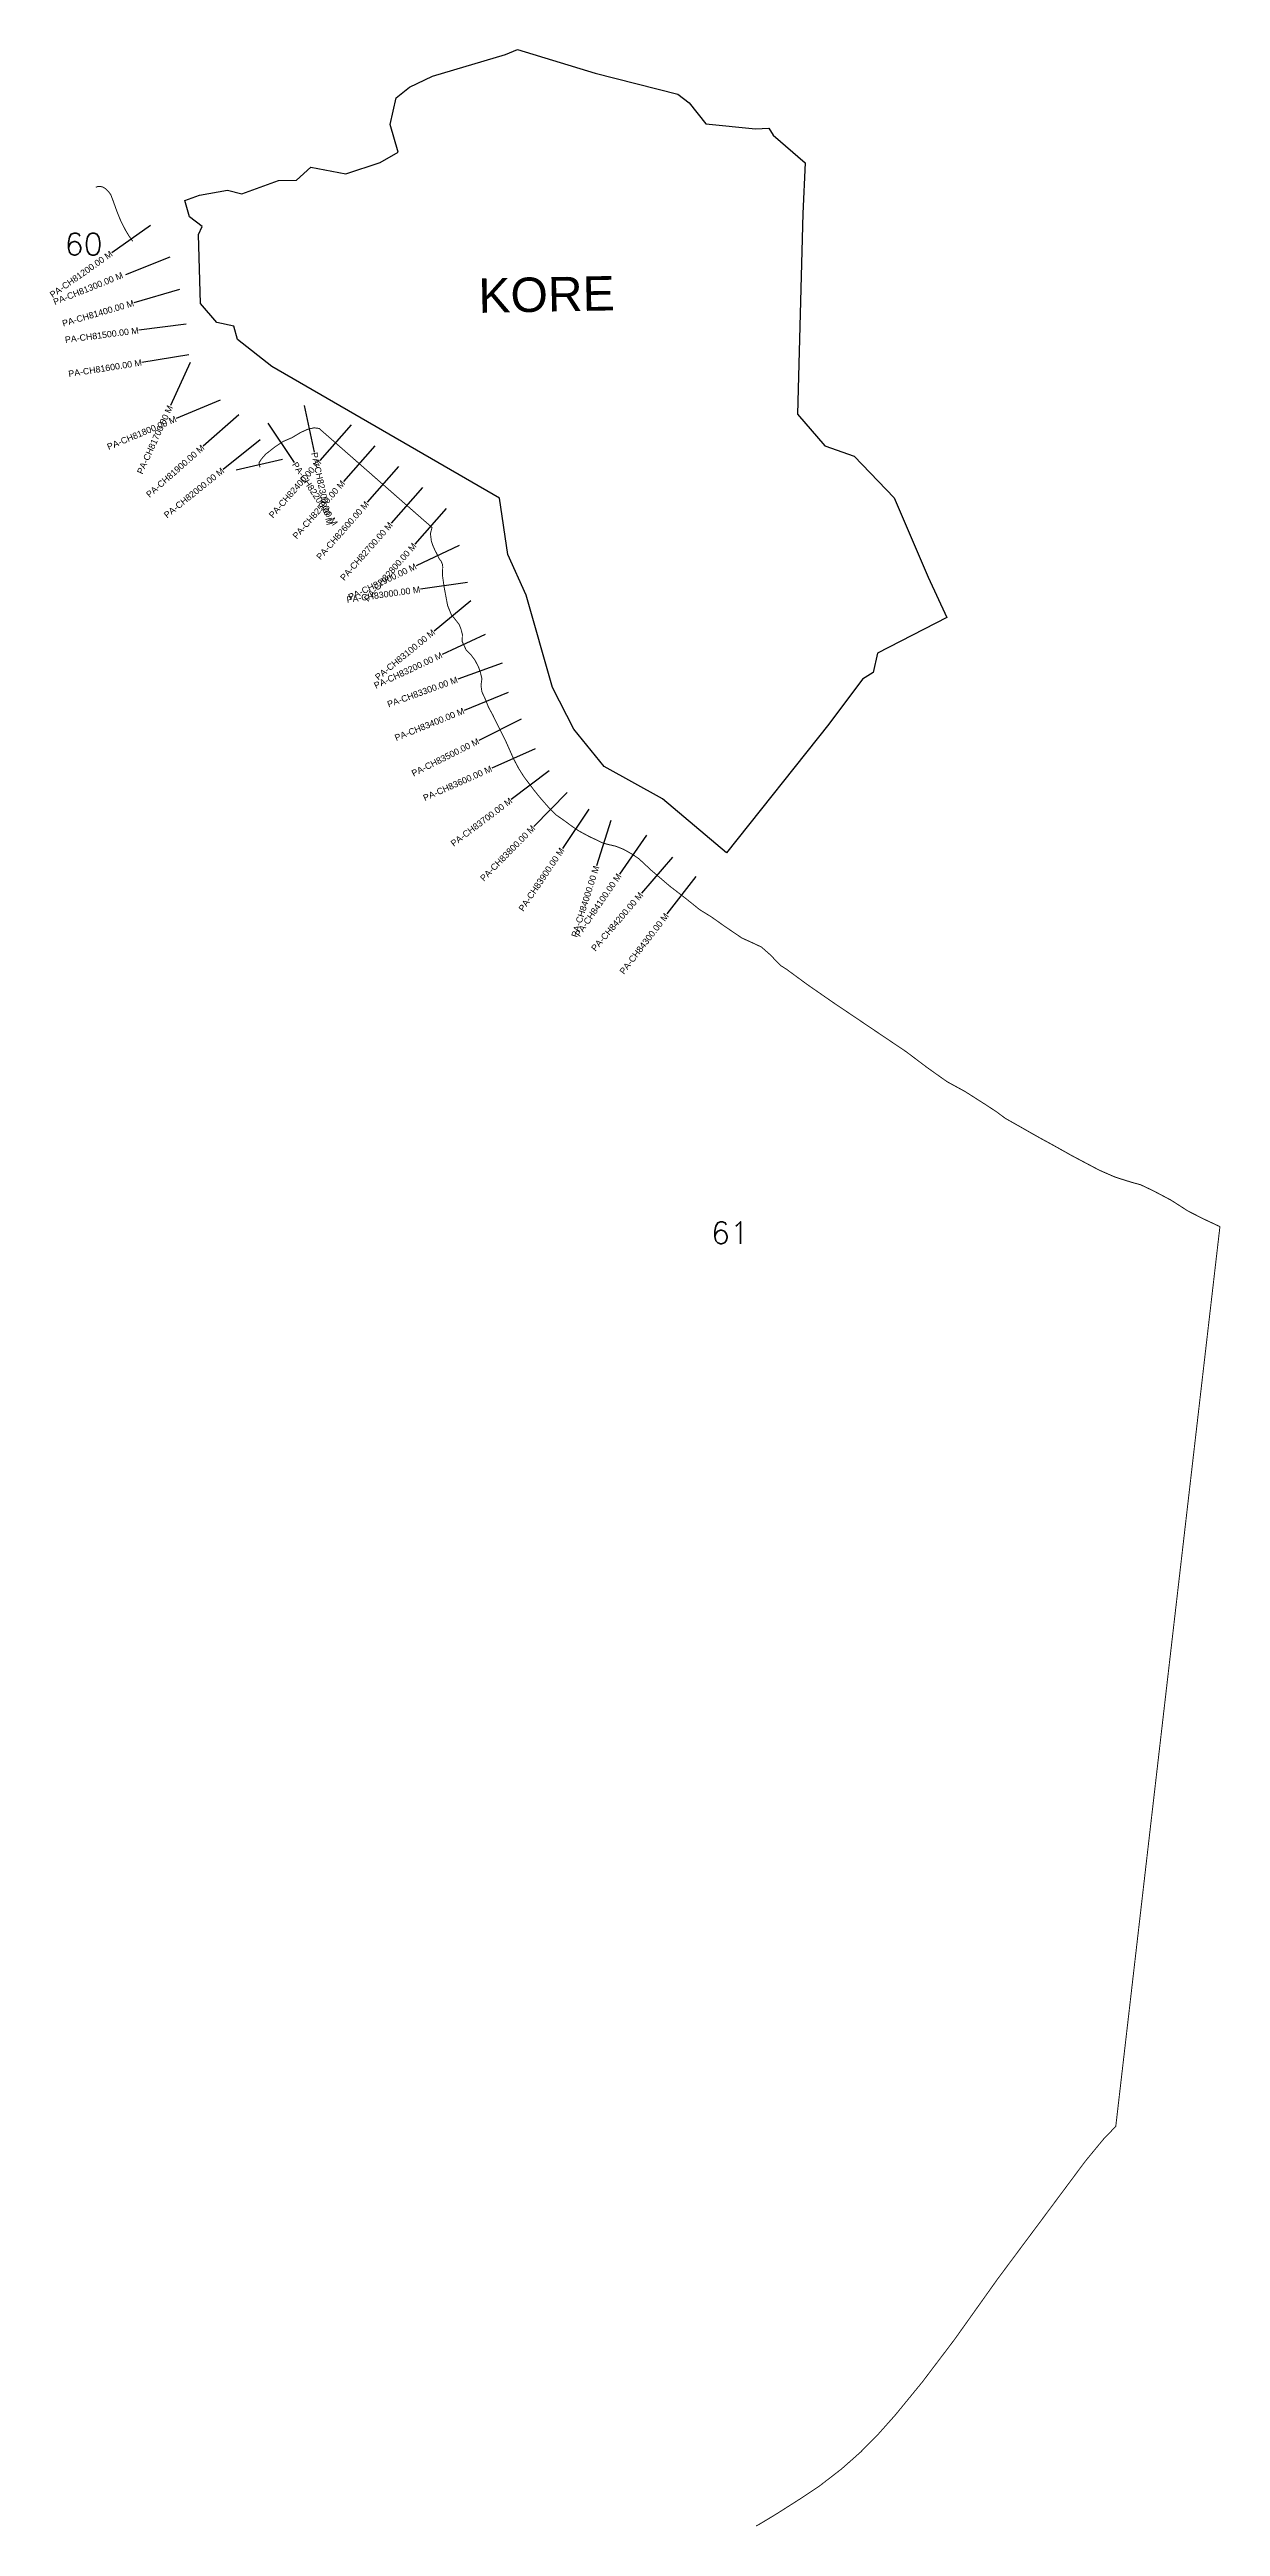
# Model space of a CAD drawing. Header units: metres. Extents: x 261383 to 265082, y 2154153 to 2161982.
import ezdxf
from ezdxf.enums import TextEntityAlignment as Align

# ---------------------------------------------------------------- set-up
doc = ezdxf.new("R2010")
doc.units = ezdxf.units.M
for name, color, linetype in [('CS', 134, 'Continuous'), ('CSMark', 6, 'Continuous'), ('NATURALLY PROTECTED', 3, 'Continuous'), ('village', 3, 'Continuous'), ('VILLAGE NAME', 250, 'Continuous')]:
    doc.layers.add(name, color=color, linetype=linetype)
doc.styles.add('DynamicDimensions', font='arial.ttf')
doc.styles.get("Standard").update_dxf_attribs({"font": 'simplex.shx'})

msp = doc.modelspace()

# ---------------------------------------------------------------- linework, layer by layer
at = {"color": 6, "flags": 128}
msp.add_lwpolyline([(262478.5, 2161828.9), (262520.3, 2161863.5)], dxfattribs=at)
at = {"layer": 'CS'}
for p, q in [((261702.5, 2161426.3), (261579.8, 2161339.9)), ((261762.9, 2161325.9), (261623.6, 2161270.3)), ((261794.1, 2161223.5), (261650.1, 2161181.6)), ((261814.4, 2161114.1), (261665.6, 2161094.8)), ((261823.6, 2161016.6), (261675.4, 2160993.3)), ((261827.2, 2160993.1), (261765.1, 2160856.5)), ((261922.2, 2160873.4), (261783.8, 2160815.7)), ((262188.1, 2160856.4), (262219.4, 2160709.7)), ((261981.4, 2160827.3), (261869, 2160727.9)), ((262072.8, 2160801.2), (262156.1, 2160676.4)), ((262335.8, 2160795.5), (262236.8, 2160682.8)), ((262048.7, 2160748.9), (261931.8, 2160654.9)), ((262410.9, 2160729.6), (262312, 2160616.8)), ((261972.9, 2160654), (262119.1, 2160687.4)), ((262486.1, 2160663.6), (262387.1, 2160550.9)), ((262561.3, 2160597.7), (262462.3, 2160484.9)), ((262636.4, 2160531.7), (262537.5, 2160419)), ((262677.2, 2160414.5), (262541.5, 2160350.4)), ((262703.4, 2160297.6), (262554.9, 2160276.3)), ((262714, 2160239), (262597.9, 2160144.1)), ((262759.1, 2160133.3), (262623.2, 2160069.9)), ((262813.5, 2160042.9), (262672.5, 2159991.8)), ((262832.2, 2159949.5), (262693.1, 2159893.4)), ((262873.5, 2159865.2), (262739.3, 2159798.1)), ((262917.3, 2159771.4), (262780.1, 2159710.7)), ((262961.8, 2159701.8), (262842, 2159611.5)), ((263018.4, 2159633.3), (262913.3, 2159526.3)), ((263086.9, 2159581.3), (263003.1, 2159456.9)), ((263156.4, 2159545.1), (263111.2, 2159402)), ((263268.7, 2159499), (263183.6, 2159375.4)), ((263350.9, 2159429.2), (263253.2, 2159315.4)), ((263425.3, 2159368.5), (263333.7, 2159249.8))]:
    msp.add_line(p, q, dxfattribs=at)
at = {"layer": 'NATURALLY PROTECTED', "const_width": 3, "flags": 128}
for points in [[(261529.8, 2161546.1), (261530.4, 2161546.8), (261534.7, 2161548.8), (261540, 2161549.3), (261544.5, 2161549.2), (261551.7, 2161547.3), (261559, 2161543.1), (261569.2, 2161533.5), (261576.7, 2161523.5), (261584.5, 2161503.1), (261595.6, 2161471.9), (261608.6, 2161439.7), (261623.4, 2161410.9), (261633.6, 2161393.8), (261646.2, 2161375.9)], [(262048.1, 2160661.7), (262044.9, 2160675.7), (262052.3, 2160687.3), (262066.3, 2160703.2), (262095.3, 2160726), (262120.9, 2160743.1), (262149.1, 2160755.2), (262177.1, 2160771.9), (262199.8, 2160782.2), (262219.1, 2160786.3), (262234.9, 2160784.3), (262591.5, 2160471.3), (262591.5, 2160471.3), (262591.5, 2160471.3), (262591.5, 2160471.3), (262591.5, 2160471.3), (262591.5, 2160471.3), (262591.5, 2160471.3), (262586.5, 2160452.2), (262589.5, 2160427.6), (262594.1, 2160414.4), (262600.9, 2160399), (262605.7, 2160390.2), (262613.9, 2160372.9), (262620.1, 2160365), (262624.4, 2160354.8), (262625.3, 2160347), (262624.4, 2160320.2), (262629.7, 2160283), (262640.8, 2160224.4), (262652.2, 2160196.2), (262664.7, 2160180.9), (262677, 2160165.1), (262682.7, 2160151.1), (262687.4, 2160133.1), (262686.8, 2160110.9), (262699.2, 2160084.5), (262714.6, 2160068.8), (262727.4, 2160051.4), (262737.9, 2160031.3), (262743.9, 2160014.9), (262749, 2159993.6), (262746.2, 2159971.8), (262749.1, 2159951.7), (262758.8, 2159931), (262765.2, 2159915.2), (262769.6, 2159903.8), (262783.2, 2159878.8), (262800.9, 2159842.6), (262825.5, 2159793.4), (262849.3, 2159739.7), (262865.2, 2159709.8), (262881.5, 2159683.8), (262913.6, 2159641.2), (262931.2, 2159619.3), (262951.4, 2159596.1), (262965.2, 2159580.5), (262982.8, 2159563.1), (263002.9, 2159549.4), (263035, 2159525.9), (263054.6, 2159512.6), (263089.3, 2159493.8), (263110.9, 2159483.9), (263127.2, 2159475.6), (263143.5, 2159470.5), (263172.4, 2159463.8), (263196.4, 2159454.1), (263224.7, 2159438.2), (263245.3, 2159424), (263283.5, 2159388.3), (263341.3, 2159338.7), (263394.1, 2159297.9), (263436.9, 2159263.4), (263473.3, 2159240.9), (263518.4, 2159209), (263570.4, 2159173.7), (263600, 2159160.3), (263632.1, 2159145.2), (263659.2, 2159121.3), (263692.8, 2159086.7), (263711.4, 2159074.9), (263776.7, 2159026.8), (263857, 2158971), (263976.3, 2158890.5), (264090, 2158813.8), (264153.8, 2158765.5), (264218.9, 2158719.3), (264275.1, 2158688.6), (264340.3, 2158647), (264373.3, 2158625.3), (264402.6, 2158603.6), (264438.7, 2158583.2), (264506.4, 2158544.7), (264554.3, 2158518.5), (264612.6, 2158485.8), (264699, 2158440), (264749.4, 2158418), (264801.7, 2158401.5), (264829.6, 2158393.9), (264868, 2158375.7), (264925.7, 2158345.3), (264979, 2158311), (265028.1, 2158286), (265080.2, 2158261.5), (265042.5, 2157935.9), (264791.2, 2155763), (264751.2, 2155417.4), (264714.7, 2155380), (264654.8, 2155307.3), (264544.9, 2155159.5), (264378.7, 2154936.3), (264242, 2154744.2), (264140.4, 2154610), (264055.3, 2154505.9), (264000.7, 2154444.5), (263945.2, 2154388.2), (263884.5, 2154334.4), (263814.3, 2154280.3), (263753.3, 2154239.7), (263678.6, 2154192.1), (263622.4, 2154158.3), (263614.7, 2154154.6)]]:
    msp.add_lwpolyline(points, dxfattribs=at)
at = {"layer": 'village', "color": 6}
for points in [[(262520.3, 2161863.5, 0), (262592.6, 2161897.8, 0), (262823.6, 2161966.6, 0), (262861.6, 2161982, 0), (263106.5, 2161907.4, 0), (263367.8, 2161840.9, 0), (263403.3, 2161813.6, 0), (263455.9, 2161747.3, 0), (263613.3, 2161731.1, 0), (263655.5, 2161733.2, 0), (263668.7, 2161711, 0), (263769.8, 2161623.8, 0), (263762.4, 2161463.3, 0), (263745.6, 2160830, 0), (263832, 2160729.7, 0), (263925.3, 2160696.7, 0), (264051.3, 2160565.1, 0), (264159, 2160314, 0), (264218, 2160187, 0)], [(264218, 2160187, 0), (263998.5, 2160074.6, 0), (263984.9, 2160012.8, 0), (263950.7, 2159992.2, 0), (263845.3, 2159850.2, 0), (263521.9, 2159443.5, 0), (263319.4, 2159613.4, 0), (263135.5, 2159715.5, 0), (263039.6, 2159833.5, 0), (262972.2, 2159965.1, 0), (262888.5, 2160257.1, 0), (262831, 2160385.6, 0), (262804.4, 2160564.3, 0), (262085.4, 2160980.2, 0), (261977.1, 2161065.5, 0), (261966, 2161107.3, 0), (261911.7, 2161119, 0), (261860.5, 2161179.8, 0), (261853.8, 2161397.8, 0), (261865.8, 2161423.1, 0), (261825.7, 2161452.8, 0), (261811, 2161504.6, 0), (261857.2, 2161522.1, 0), (261945.2, 2161537.9, 0), (261990.5, 2161526.2, 0), (262106.1, 2161568.4, 0), (262163.4, 2161569, 0), (262209.2, 2161610.2, 0), (262319.3, 2161588.8, 0), (262427.5, 2161625.2, 0), (262484.9, 2161657.8, 0), (262459.5, 2161745.2, 0), (262478.5, 2161828.9, 0)]]:
    msp.add_polyline3d(points, dxfattribs=at)

# ---------------------------------------------------------------- texts
at = {"char_height": 70, "attachment_point": 1}
for s, insert in [('60', (261431.1, 2161401.8)), ('61', (263472.9, 2158276.8))]:
    msp.add_mtext_dynamic_manual_height_columns(s, width=95.172, gutter_width=1, heights=[0], dxfattribs=dict(at, insert=insert))
at = {"layer": 'CSMark', "style": 'DynamicDimensions'}
for s, rotation, p in [('PA-CH81200.00 M', 35.16661, (261579, 2161339.3)), ('PA-CH81300.00 M', 21.74521, (261614.1, 2161270)), ('PA-CH81400.00 M', 16.24033, (261649.1, 2161181.3)), ('PA-CH81500.00 M', 7.39796, (261664.6, 2161094.6)), ('PA-CH81600.00 M', 8.95369, (261674.5, 2160993.1)), ('PA-CH81700.00 M', 65.56404, (261764.7, 2160855.6)), ('PA-CH81800.00 M', 22.62014, (261782.8, 2160815.3)), ('PA-CH81900.00 M', 41.49874, (261868.3, 2160727.3)), ('PA-CH82000.00 M', 38.78682, (261931, 2160654.3)), ('PA-CH82400.00 M', 48.72736, (262236.2, 2160682.1)), ('PA-CH82500.00 M', 48.72736, (262311.3, 2160616.1)), ('PA-CH82600.00 M', 48.72736, (262386.5, 2160550.1)), ('PA-CH82700.00 M', 48.72736, (262461.6, 2160484.2)), ('PA-CH82800.00 M', 48.72736, (262536.8, 2160418.2)), ('PA-CH82900.00 M', 25.30118, (262540.6, 2160350)), ('PA-CH83000.00 M', 8.17558, (262553.9, 2160276.1)), ('PA-CH83100.00 M', 39.24267, (262597.1, 2160143.5)), ('PA-CH83200.00 M', 25.02377, (262622.3, 2160069.5)), ('PA-CH83300.00 M', 19.90857, (262671.5, 2159991.5)), ('PA-CH83400.00 M', 21.94312, (262692.2, 2159893.1)), ('PA-CH83500.00 M', 26.56566, (262738.4, 2159797.6)), ('PA-CH83600.00 M', 23.89419, (262779.2, 2159710.3)), ('PA-CH83700.00 M', 37.00766, (262841.2, 2159610.9)), ('PA-CH83800.00 M', 45.5051, (262912.6, 2159525.6)), ('PA-CH83900.00 M', 56.05045, (263002.6, 2159456.1)), ('PA-CH84000.00 M', 72.48155, (263110.9, 2159401.1)), ('PA-CH84100.00 M', 55.43455, (263183.1, 2159374.6)), ('PA-CH84200.00 M', 49.36594, (263252.6, 2159314.6)), ('PA-CH84300.00 M', 52.35191, (263333.1, 2159249))]:
    msp.add_text(s, height=20, rotation=rotation, dxfattribs=at).set_placement(p, align=Align.MIDDLE_RIGHT)
for s, rotation, p in [('PA-CH82300.00 M', 282.0549, (262219.6, 2160708.7)), ('PA-CH82200.00 M', 303.71457, (262156.7, 2160675.6))]:
    msp.add_text(s, height=20, rotation=rotation, dxfattribs=at).set_placement(p, align=Align.MIDDLE_LEFT)
at = {"layer": 'VILLAGE NAME', "insert": (262736.9, 2161258.2), "char_height": 108.748, "attachment_point": 1, "rotation": 1.10283}
msp.add_mtext_dynamic_manual_height_columns('{\\fArial|b0|i0|c0|p34;KORE}', width=726.929, gutter_width=543.7, heights=[0], dxfattribs=at)

doc.saveas('drawing.dxf')
